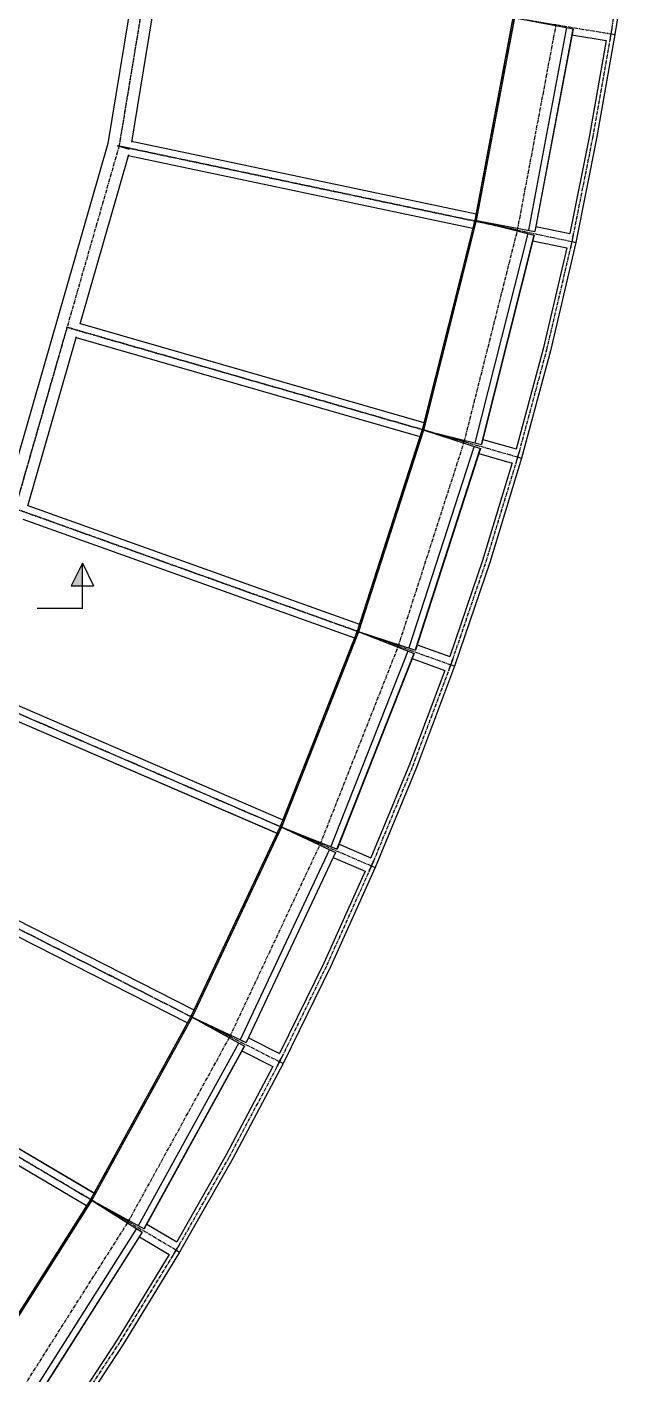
# Model space of a CAD drawing. Header units: millimetres. Extents: x 5143 to 30813, y 232 to 21408.
# Drawn here: x 28565 to 29902, y 3989 to 6969 of the extents above; entities that cross this region are included whole.
import ezdxf

# ---------------------------------------------------------------- set-up
doc = ezdxf.new("R2010")
doc.units = ezdxf.units.MM
doc.header["$LTSCALE"] = 0.25
doc.linetypes.add('CENTER', pattern=[50.8, 31.75, -6.35, 6.35, -6.35])
doc.linetypes.add('XKITLINE00', pattern=[0])

msp = doc.modelspace()

# ---------------------------------------------------------------- linework, layer by layer
at = {"color": 8, "linetype": 'CENTER'}
for p, q in [((28906.7, 7540.3), (28768.7, 6705.8)), ((28906.7, 7540.3), (28768.7, 6705.8)), ((29858.1, 6954.1), (29893.7, 7185.2)), ((28837.7, 7123.1), (28768.7, 6705.8)), ((28837.7, 7123.1), (29858.1, 6954.1)), ((29559.5, 6541.1), (29643.8, 6989.6)), ((29650.8, 6519.9), (29736.2, 6974.3)), ((29817.4, 6723.8), (29858.1, 6954.1)), ((29771.6, 6494.5), (29817.4, 6723.8)), ((28768.7, 6705.8), (28538.4, 5903.8)), ((28768.7, 6705.8), (28538.4, 5903.8)), ((28768.7, 6705.8), (28653.5, 6304.8)), ((29650.8, 6519.9), (28768.7, 6705.8)), ((28768.7, 6705.8), (29771.6, 6494.5)), ((29442.8, 6077.5), (29559.5, 6541.1)), ((29532.9, 6051.8), (29650.8, 6519.9)), ((29715.5, 6255.1), (29771.6, 6494.5)), ((28653.5, 6304.8), (28538.4, 5903.8)), ((29532.9, 6051.8), (28653.5, 6304.8)), ((28653.5, 6304.8), (29651.6, 6017.7)), ((29651.6, 6017.7), (29715.5, 6255.1)), ((29298.9, 5631.3), (29442.8, 6077.5)), ((29387.1, 5599.7), (29532.9, 6051.8)), ((29581.2, 5786.7), (29651.6, 6017.7)), ((29387.1, 5599.7), (28538.4, 5903.8)), ((28538.4, 5903.8), (29503.3, 5558)), ((29503.3, 5558), (29581.2, 5786.7)), ((29128.3, 5198.9), (29298.9, 5631.3)), ((29214.4, 5161.8), (29387.1, 5599.7)), ((29419.1, 5334.1), (29503.3, 5558)), ((29214.4, 5161.8), (28374.6, 5524.2)), ((28374.6, 5524.2), (29327.8, 5112.9)), ((29327.8, 5112.9), (29419.1, 5334.1)), ((28930.7, 4778.2), (29128.3, 5198.9)), ((29014.3, 4735.7), (29214.4, 5161.8)), ((29014.3, 4735.7), (28210.8, 5144.6)), ((28210.8, 5144.6), (29124.3, 4679.7)), ((29229.5, 4894.7), (29327.8, 5112.9)), ((29124.3, 4679.7), (29229.5, 4894.7)), ((28789.2, 4325.9), (28001.9, 4791)), ((28001.9, 4791), (28895.5, 4263.1)), ((28708.5, 4373.6), (28930.7, 4778.2)), ((28789.2, 4325.9), (29014.3, 4735.7)), ((29013.2, 4469.6), (29124.3, 4679.7)), ((28895.5, 4263.1), (29013.2, 4469.6)), ((28461.3, 3983.7), (28708.5, 4373.6)), ((28538.8, 3931), (28789.2, 4325.9)), ((28771.4, 4060.4), (28895.5, 4263.1)), ((28641, 3861.7), (28771.4, 4060.4))]:
    msp.add_line(p, q, dxfattribs=at)
at = {"color": 8, "linetype": 'XKITLINE00'}
for p, q in [((28862.7, 7430), (28743.8, 6711.4)), ((29902, 7184), (29866.4, 6952.8)), ((28860.4, 7104.9), (28795.9, 6714.7)), ((29640.5, 6990.2), (29556.2, 6541.8)), ((29640.6, 6990), (29556.3, 6541.8)), ((29643.8, 6989.6), (29559.5, 6541.1)), ((29640.7, 6990.2), (29773.7, 6965.2)), ((29759.1, 6967.9), (29674.7, 6519.4)), ((29773.2, 6965.2), (29688.8, 6516.7)), ((29773.7, 6965.2), (29689.3, 6516.6)), ((29771.2, 6952.1), (29847, 6939.6)), ((29866.4, 6952.8), (29825.6, 6722.3)), ((29855.8, 6945.4), (29855.5, 6943)), ((29855.9, 6945.7), (29855.6, 6943.4)), ((29856.2, 6948.2), (29855.8, 6945.4)), ((29856.2, 6948.4), (29855.9, 6945.7)), ((29856.6, 6951.3), (29856.2, 6948.4)), ((29856.6, 6951.2), (29856.2, 6948.2)), ((29857.1, 6954.3), (29856.6, 6951.2)), ((29857.1, 6954.3), (29856.6, 6951.3)), ((29857.6, 6957.4), (29857.1, 6954.3)), ((29857.6, 6957.3), (29857.1, 6954.3)), ((29857.1, 6954.3), (29866.4, 6952.8)), ((29857.1, 6954.3), (29866.4, 6952.8)), ((29858.2, 6960.4), (29857.6, 6957.4)), ((29858.2, 6960.2), (29857.6, 6957.3)), ((29858.7, 6963.1), (29858.2, 6960.4)), ((29858.7, 6962.8), (29858.2, 6960.2)), ((29859.2, 6965.5), (29858.7, 6963.1)), ((29859.2, 6965.1), (29858.7, 6962.8)), ((29859.7, 6967.5), (29859.2, 6965.5)), ((29859.7, 6967), (29859.2, 6965.1)), ((29859.8, 6967.8), (29859.7, 6967.5)), ((29859.7, 6967.2), (29859.7, 6967)), ((29847, 6939.6), (29809.1, 6725.4)), ((29855.5, 6943), (29855.3, 6941)), ((29855.3, 6941), (29855.3, 6940.6)), ((29855.6, 6943.4), (29855.4, 6941.4)), ((29855.4, 6941.4), (29855.4, 6941.3)), ((28743.8, 6711.4), (28542.6, 6010.6)), ((28764.7, 6706.5), (28791.8, 6702)), ((28764.8, 6706.9), (28791.3, 6699.3)), ((28796.2, 6716.5), (29558.8, 6555.8)), ((28796.2, 6716.5), (29558.8, 6555.8)), ((29809.1, 6725.4), (29766.6, 6512)), ((29825.6, 6722.3), (29779.9, 6492.7)), ((28789.6, 6686.7), (28681.9, 6311.5)), ((28773.3, 6705.1), (28773.1, 6704.5)), ((28773.4, 6705), (28773.3, 6704.5)), ((28789.1, 6685), (29551.8, 6524.3)), ((28789.1, 6685), (29551.8, 6524.3)), ((29556.2, 6541.8), (29439.6, 6078.5)), ((29556.3, 6541.7), (29439.7, 6078.5)), ((29559.5, 6541.1), (29442.8, 6077.5)), ((29556.3, 6541.8), (29687.6, 6508.8)), ((29556.3, 6541.7), (29689.3, 6516.6)), ((29691.4, 6527.9), (29766.6, 6512)), ((29673.2, 6512.4), (29556.5, 6048.9)), ((29687.1, 6508.9), (29570.5, 6045.4)), ((29687.6, 6508.8), (29570.9, 6045.3)), ((29771.3, 6497.7), (29770.6, 6494.7)), ((29771.3, 6497.6), (29770.7, 6494.7)), ((29772, 6500.7), (29771.3, 6497.7)), ((29772, 6500.5), (29771.3, 6497.6)), ((29772.7, 6503.4), (29772, 6500.7)), ((29772.6, 6503.1), (29772, 6500.5)), ((29773.2, 6505.4), (29772.6, 6503.1)), ((29773.3, 6505.8), (29772.7, 6503.4)), ((29773.8, 6507.3), (29773.2, 6505.4)), ((29773.9, 6507.7), (29773.3, 6505.8)), ((29773.8, 6507.4), (29773.8, 6507.3)), ((29774, 6508), (29773.9, 6507.7)), ((29684.5, 6496.3), (29759.7, 6480.5)), ((29759.7, 6480.5), (29707.4, 6257.1)), ((29779.8, 6492.7), (29723.7, 6253)), ((29768.6, 6483.4), (29768.3, 6481.4)), ((29768.3, 6481.4), (29768.3, 6481.1)), ((29768.7, 6483.8), (29768.4, 6481.9)), ((29768.4, 6481.9), (29768.4, 6481.7)), ((29769, 6485.8), (29768.6, 6483.4)), ((29769, 6486.1), (29768.7, 6483.8)), ((29769.5, 6488.8), (29769, 6486.1)), ((29769.4, 6488.6), (29769, 6485.8)), ((29770, 6491.6), (29769.4, 6488.6)), ((29770.1, 6491.7), (29769.5, 6488.8)), ((29770.6, 6494.7), (29770, 6491.6)), ((29770.7, 6494.7), (29770.1, 6491.7)), ((29770.7, 6494.7), (29771.6, 6494.5)), ((29770.7, 6494.7), (29771.6, 6494.5)), ((29771.6, 6494.5), (29779.9, 6492.7)), ((29771.6, 6494.5), (29779.8, 6492.7)), ((29772.6, 6494.3), (29772.6, 6494.2)), ((29772.6, 6494.2), (29772.6, 6494.2)), ((28682.4, 6313.3), (29443.6, 6094.3)), ((28682.4, 6313.3), (29443.6, 6094.3)), ((28674, 6284.1), (28566.3, 5909)), ((28673.5, 6282.3), (29434.7, 6063.3)), ((28673.5, 6282.3), (29434.7, 6063.3)), ((29707.4, 6257.1), (29647.7, 6035.5)), ((29723.7, 6253), (29659.7, 6015.3)), ((29439.6, 6078.5), (29295.7, 5632.4)), ((29439.7, 6078.3), (29295.8, 5632.5)), ((29442.8, 6077.5), (29298.9, 5631.3)), ((29439.7, 6078.3), (29570.9, 6045.3)), ((29439.8, 6078.5), (29568.6, 6037)), ((29573.8, 6056.8), (29647.8, 6035.6)), ((29554.4, 6041.5), (29410.4, 5595.3)), ((29568.1, 6037.1), (29424.1, 5590.9)), ((29568.6, 6037), (29424.6, 5590.7)), ((29564.9, 6025.8), (29638.8, 6004.5)), ((29651.6, 6021), (29650.7, 6017.9)), ((29651.6, 6020.8), (29650.7, 6017.9)), ((29652.5, 6023.9), (29651.6, 6021)), ((29652.4, 6023.6), (29651.6, 6020.8)), ((29653.3, 6026.2), (29652.4, 6023.6)), ((29653.3, 6026.5), (29652.5, 6023.9)), ((29654.1, 6028.8), (29653.3, 6026.5)), ((29654, 6028.4), (29653.3, 6026.2)), ((29654.7, 6030.3), (29654, 6028.4)), ((29654.8, 6030.7), (29654.1, 6028.8)), ((29654.8, 6030.4), (29654.7, 6030.3)), ((29654.9, 6031), (29654.8, 6030.7)), ((29638.9, 6004.6), (29573.2, 5789.2)), ((29659.7, 6015.3), (29589.2, 5784.1)), ((29647.4, 6004.9), (29647.3, 6004.6)), ((29647.8, 6006.9), (29647.4, 6004.9)), ((29647.9, 6007.2), (29647.5, 6005.3)), ((29647.5, 6005.3), (29647.5, 6005.2)), ((29648.4, 6009.3), (29647.8, 6006.9)), ((29648.5, 6009.5), (29647.9, 6007.2)), ((29649, 6012), (29648.4, 6009.3)), ((29649.1, 6012.2), (29648.5, 6009.5)), ((29649.8, 6014.9), (29649, 6012)), ((29649.9, 6015), (29649.1, 6012.2)), ((29650.7, 6017.9), (29649.8, 6014.9)), ((29650.7, 6017.9), (29649.9, 6015)), ((29650.7, 6017.9), (29659.7, 6015.3)), ((29650.7, 6017.9), (29659.7, 6015.3)), ((28566.8, 5910.7), (29300.6, 5647.8)), ((28566.8, 5910.7), (29300.6, 5647.8)), ((28556, 5880.4), (29289.8, 5617.5)), ((28556, 5880.3), (29289.8, 5617.4)), ((29573.2, 5789.2), (29500.6, 5576.1)), ((29589.2, 5784.1), (29511.3, 5555.2)), ((29295.7, 5632.4), (29125.2, 5200.3)), ((29295.8, 5632.3), (29125.4, 5200.3)), ((29298.9, 5631.3), (29128.3, 5198.9)), ((29295.8, 5632.5), (29421.7, 5582.8)), ((29295.8, 5632.3), (29424.6, 5590.7)), ((29407.9, 5588.3), (29237.4, 5155.9)), ((29421.3, 5583), (29250.8, 5150.6)), ((29421.7, 5582.8), (29251.2, 5150.5)), ((29428.3, 5602.1), (29500.6, 5576.2)), ((29489.8, 5545.8), (29411.3, 5337.2)), ((29417.4, 5571.7), (29489.7, 5545.8)), ((29511.3, 5555.2), (29426.9, 5331)), ((29498.3, 5545.6), (29498.2, 5545.3)), ((29498.8, 5547.5), (29498.3, 5545.6)), ((29498.5, 5546), (29498.4, 5545.9)), ((29499, 5547.9), (29498.5, 5546)), ((29499.5, 5549.9), (29498.8, 5547.5)), ((29499.7, 5550.2), (29499, 5547.9)), ((29500.4, 5552.5), (29499.5, 5549.9)), ((29500.5, 5552.7), (29499.7, 5550.2)), ((29501.3, 5555.4), (29500.4, 5552.5)), ((29501.4, 5555.5), (29500.5, 5552.7)), ((29502.4, 5558.4), (29501.3, 5555.4)), ((29502.4, 5558.4), (29501.4, 5555.5)), ((29503.5, 5561.3), (29502.4, 5558.4)), ((29503.5, 5561.2), (29502.4, 5558.4)), ((29502.4, 5558.4), (29511.3, 5555.2)), ((29502.4, 5558.4), (29511.3, 5555.2)), ((29504.5, 5564.2), (29503.5, 5561.3)), ((29504.5, 5564), (29503.5, 5561.2)), ((29505.6, 5566.8), (29504.5, 5564.2)), ((29505.5, 5566.5), (29504.5, 5564)), ((29506.4, 5568.7), (29505.5, 5566.5)), ((29506.5, 5569), (29505.6, 5566.8)), ((29507.2, 5570.4), (29506.4, 5568.7)), ((29507.3, 5570.9), (29506.5, 5569)), ((29507.3, 5570.6), (29507.2, 5570.4)), ((29507.5, 5571.2), (29507.3, 5570.9)), ((28404.3, 5528.9), (29131.1, 5215.3)), ((28404.3, 5528.9), (29131.1, 5215.3)), ((28391.5, 5499.3), (29118.3, 5185.7)), ((28391.6, 5499.3), (29118.4, 5185.7)), ((29411.3, 5337.2), (29326.2, 5131.1)), ((29426.9, 5331), (29335.5, 5109.6)), ((29125.2, 5200.3), (28927.7, 4779.8)), ((29125.3, 5200.1), (28927.9, 4779.8)), ((29128.3, 5198.9), (28930.7, 4778.2)), ((29125.3, 5200.1), (29251.2, 5150.5)), ((29125.4, 5200.3), (29247.9, 5142.8)), ((29255.6, 5161.6), (29326.2, 5131.1)), ((28239.9, 5147.9), (28934.6, 4794.4)), ((28239.9, 5147.9), (28934.6, 4794.4)), ((29234.4, 5149.1), (29036.9, 4728.4)), ((29247.5, 5143), (29049.9, 4722.3)), ((29247.9, 5142.8), (29050.3, 4722.1)), ((29242.8, 5131.9), (29313.4, 5101.5)), ((28225.3, 5119.1), (28920, 4765.6)), ((28225.3, 5119.1), (28920, 4765.6)), ((29313.4, 5101.5), (29221.9, 4898.3)), ((29335.5, 5109.6), (29237.1, 4891.1)), ((29321.9, 5100.8), (29321.8, 5100.5)), ((29322.6, 5102.7), (29321.9, 5100.8)), ((29322.8, 5103), (29322.1, 5101.2)), ((29322.1, 5101.2), (29322.1, 5101)), ((29323.4, 5105), (29322.6, 5102.7)), ((29323.6, 5105.2), (29322.8, 5103)), ((29324.5, 5107.6), (29323.4, 5105)), ((29324.6, 5107.8), (29323.6, 5105.2)), ((29325.6, 5110.4), (29324.5, 5107.6)), ((29325.7, 5110.5), (29324.6, 5107.8)), ((29326.8, 5113.3), (29325.6, 5110.4)), ((29326.9, 5113.3), (29325.7, 5110.5)), ((29328.1, 5116.2), (29326.8, 5113.3)), ((29328.1, 5116.1), (29326.9, 5113.3)), ((29326.9, 5113.3), (29335.5, 5109.6)), ((29326.9, 5113.3), (29335.5, 5109.6)), ((29329.4, 5118.9), (29328.1, 5116.2)), ((29329.3, 5118.7), (29328.1, 5116.1)), ((29330.4, 5121.2), (29329.3, 5118.7)), ((29330.5, 5121.4), (29329.4, 5118.9)), ((29331.5, 5123.3), (29330.4, 5121.2)), ((29331.6, 5123.6), (29330.5, 5121.4)), ((29332.4, 5125), (29331.5, 5123.3)), ((29332.6, 5125.4), (29331.6, 5123.6)), ((29332.5, 5125.1), (29332.4, 5125)), ((29332.7, 5125.7), (29332.6, 5125.4)), ((29221.9, 4898.3), (29123.9, 4698)), ((29237.1, 4891.1), (29131.8, 4675.9)), ((28032, 4792), (28713.4, 4389.4)), ((28032, 4792), (28713.4, 4389.5)), ((28927.7, 4779.8), (28705.6, 4375.3)), ((28927.8, 4779.6), (28705.8, 4375.3)), ((28930.7, 4778.2), (28708.5, 4373.6)), ((28927.8, 4779.6), (29050.3, 4722.1)), ((28927.9, 4779.8), (29046.5, 4714.6)), ((28015.6, 4764.2), (28697, 4361.7)), ((28015.6, 4764.2), (28697, 4361.6)), ((29033.5, 4721.8), (28811.3, 4317.1)), ((29046.1, 4714.9), (28823.9, 4310.2)), ((29046.5, 4714.6), (28824.3, 4310)), ((29055.4, 4732.9), (29123.9, 4698)), ((29040.8, 4704.1), (29109.3, 4669.3)), ((29123.4, 4680.2), (29122, 4677.4)), ((29123.5, 4680.2), (29122.1, 4677.5)), ((29124.9, 4683), (29123.4, 4680.2)), ((29124.9, 4682.9), (29123.5, 4680.2)), ((29123.5, 4680.2), (29131.8, 4675.9)), ((29123.5, 4680.2), (29131.8, 4675.9)), ((29126.3, 4685.7), (29124.9, 4683)), ((29126.2, 4685.5), (29124.9, 4682.9)), ((29127.5, 4687.8), (29126.2, 4685.5)), ((29127.7, 4688.1), (29126.3, 4685.7)), ((29128.7, 4689.9), (29127.5, 4687.8)), ((29128.9, 4690.2), (29127.7, 4688.1)), ((29129.7, 4691.5), (29128.7, 4689.9)), ((29129.9, 4692), (29128.9, 4690.2)), ((29129.8, 4691.7), (29129.7, 4691.5)), ((29130.1, 4692.2), (29129.9, 4692)), ((29109.3, 4669.3), (29005.9, 4473.7)), ((29131.8, 4675.9), (29020.6, 4465.6)), ((29117.7, 4668), (29117.6, 4667.7)), ((29118.5, 4669.9), (29117.7, 4668)), ((29118, 4668.4), (29117.9, 4668.3)), ((29118.7, 4670.2), (29118, 4668.4)), ((29119.5, 4672.1), (29118.5, 4669.9)), ((29119.7, 4672.4), (29118.7, 4670.2)), ((29120.7, 4674.6), (29119.5, 4672.1)), ((29120.8, 4674.8), (29119.7, 4672.4)), ((29122, 4677.4), (29120.7, 4674.6)), ((29122.1, 4677.5), (29120.8, 4674.8)), ((29005.9, 4473.7), (28896.3, 4281.3)), ((29020.6, 4465.6), (28902.8, 4258.8)), ((28705.6, 4375.3), (28458.5, 3985.6)), ((28705.7, 4375.1), (28458.7, 3985.6)), ((28708.5, 4373.6), (28461.3, 3983.7)), ((28705.7, 4375.1), (28824.3, 4310)), ((28705.8, 4375.3), (28820.1, 4302.8)), ((28807.6, 4310.8), (28560.3, 3920.9)), ((28819.7, 4303.1), (28572.5, 3913.2)), ((28820.1, 4302.8), (28572.9, 3912.9)), ((28813.7, 4292.7), (28879.9, 4253.6)), ((28830.1, 4320.5), (28896.3, 4281.4)), ((28894.7, 4263.6), (28893.1, 4260.9)), ((28894.7, 4263.6), (28893.2, 4260.9)), ((28896.3, 4266.3), (28894.7, 4263.6)), ((28896.3, 4266.2), (28894.7, 4263.6)), ((28894.7, 4263.6), (28902.8, 4258.8)), ((28894.7, 4263.6), (28902.8, 4258.8)), ((28897.9, 4268.9), (28896.3, 4266.3)), ((28897.8, 4268.7), (28896.3, 4266.2)), ((28899.3, 4271), (28897.8, 4268.7)), ((28899.4, 4271.2), (28897.9, 4268.9)), ((28900.6, 4272.9), (28899.3, 4271)), ((28900.7, 4273.3), (28899.4, 4271.2)), ((28901.7, 4274.5), (28900.6, 4272.9)), ((28901.9, 4274.9), (28900.7, 4273.3)), ((28901.8, 4274.7), (28901.7, 4274.5)), ((28902.1, 4275.2), (28901.9, 4274.9)), ((28879.9, 4253.6), (28764.3, 4064.9)), ((28902.8, 4258.8), (28778.5, 4055.9)), ((28888.2, 4251.8), (28888.1, 4251.5)), ((28889.1, 4253.6), (28888.2, 4251.8)), ((28888.5, 4252.2), (28888.4, 4252)), ((28889.3, 4253.9), (28888.5, 4252.2)), ((28890.3, 4255.8), (28889.1, 4253.6)), ((28890.4, 4256), (28889.3, 4253.9)), ((28891.6, 4258.2), (28890.3, 4255.8)), ((28891.7, 4258.4), (28890.4, 4256)), ((28893.1, 4260.9), (28891.6, 4258.2)), ((28893.2, 4260.9), (28891.7, 4258.4)), ((28764.3, 4064.9), (28645.2, 3883.3)), ((28778.5, 4055.9), (28648, 3856.9))]:
    msp.add_line(p, q, dxfattribs=at)
at = {"color": 30, "linetype": 'XKITLINE00'}
for p, q in [((28687.5, 5782.9), (28662.5, 5732.9)), ((28687.5, 5782.9), (28712.5, 5732.9)), ((28662.5, 5732.9), (28712.5, 5732.9))]:
    msp.add_line(p, q, dxfattribs=at)
at = {"color": 2, "linetype": 'XKITLINE00'}
for q in [(28687.5, 5782.9), (28587.5, 5682.9)]:
    msp.add_line((28687.5, 5682.9), q, dxfattribs=at)
at = {"color": 8, "linetype": 'XKITLINE00'}
for centre in [(29858.1, 6954.1), (29858.1, 6954.1), (29858.1, 6954.1), (29817.4, 6723.8), (29817.4, 6723.8), (28768.7, 6705.8), (28768.7, 6705.8), (28768.7, 6705.8), (28768.7, 6705.8), (28768.7, 6705.8), (28768.7, 6705.8), (28768.7, 6705.8), (28768.7, 6705.8), (28768.7, 6705.8), (28768.7, 6705.8), (29559.5, 6541.1), (29559.5, 6541.1), (29650.8, 6519.9), (29650.8, 6519.9), (29650.8, 6519.9), (29771.6, 6494.5), (29771.6, 6494.5), (29771.6, 6494.5), (28653.5, 6304.8), (28653.5, 6304.8), (28653.5, 6304.8), (28653.5, 6304.8), (28653.5, 6304.8), (29715.5, 6255.1), (29715.5, 6255.1), (29442.8, 6077.5), (29442.8, 6077.5), (29532.9, 6051.8), (29532.9, 6051.8), (29532.9, 6051.8), (29651.6, 6017.7), (29651.6, 6017.7), (29651.6, 6017.7), (29581.2, 5786.7), (29581.2, 5786.7), (29298.9, 5631.3), (29298.9, 5631.3), (29387.1, 5599.7), (29387.1, 5599.7), (29387.1, 5599.7), (29503.3, 5558), (29503.3, 5558), (29503.3, 5558), (29419.1, 5334.1), (29419.1, 5334.1), (29128.3, 5198.9), (29128.3, 5198.9), (29214.4, 5161.8), (29214.4, 5161.8), (29214.4, 5161.8), (29327.8, 5112.9), (29327.8, 5112.9), (29327.8, 5112.9), (29229.5, 4894.7), (29229.5, 4894.7), (28930.7, 4778.2), (28930.7, 4778.2), (29014.3, 4735.7), (29014.3, 4735.7), (29014.3, 4735.7), (29124.3, 4679.7), (29124.3, 4679.7), (29124.3, 4679.7), (29013.2, 4469.6), (29013.2, 4469.6), (28708.5, 4373.6), (28708.5, 4373.6), (28789.2, 4325.9), (28789.2, 4325.9), (28789.2, 4325.9), (28895.5, 4263.1), (28895.5, 4263.1), (28895.5, 4263.1), (28771.4, 4060.4), (28771.4, 4060.4)]:
    msp.add_circle(centre, 0.05, dxfattribs=at)
at = {"color": 30, "linetype": 'Continuous'}
msp.add_solid([(28662.5, 5732.9), (28687.5, 5782.9), (28662.5, 5732.9), (28687.5, 5732.9)], dxfattribs=at)

doc.saveas('drawing.dxf')
